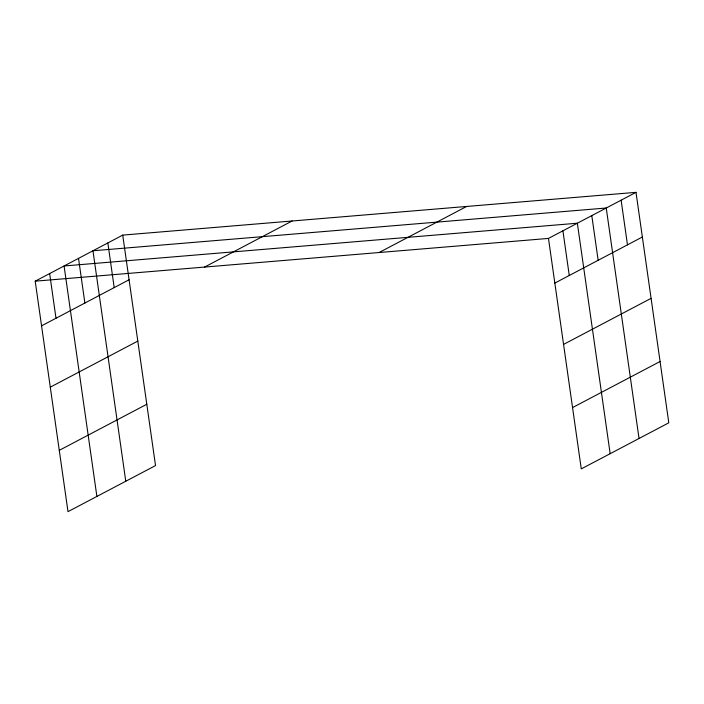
<?xml version="1.0" encoding="UTF-8"?>
<svg xmlns="http://www.w3.org/2000/svg" width="704" height="704" viewBox="0 0 704 704"><rect width="100%" height="100%" fill="white"/><g stroke="black" fill="none" stroke-linecap="round" stroke-linejoin="round"><path stroke-width="1.06" d="M122.725 235.11L155.522 465.582L67.998 511.65L35.2 281.178L122.725 235.11L636.002 192.35L668.8 422.822L581.275 468.89L548.478 238.418L636.002 192.35M41.554 325.846L129.078 279.778M204.582 267.071L292.107 220.994M50.283 387.165L137.808 341.088M379.095 252.534L466.62 206.457M59.277 450.34L146.802 404.263M554.831 283.087L642.356 237.019M563.561 344.406L651.086 298.338M572.546 407.581L660.07 361.504M35.2 281.178L548.478 238.418M621.122 200.182L627.475 244.851M639.038 438.486L606.241 208.014L92.963 250.774L125.77 481.246M591.8 215.618L598.154 260.286M610.157 453.684L577.359 223.221L64.082 265.98L96.888 496.443M562.918 230.824L569.272 275.493M107.844 242.942L114.206 287.61M78.522 258.377L84.885 303.046M49.641 273.574L56.003 318.252"/></g></svg>
